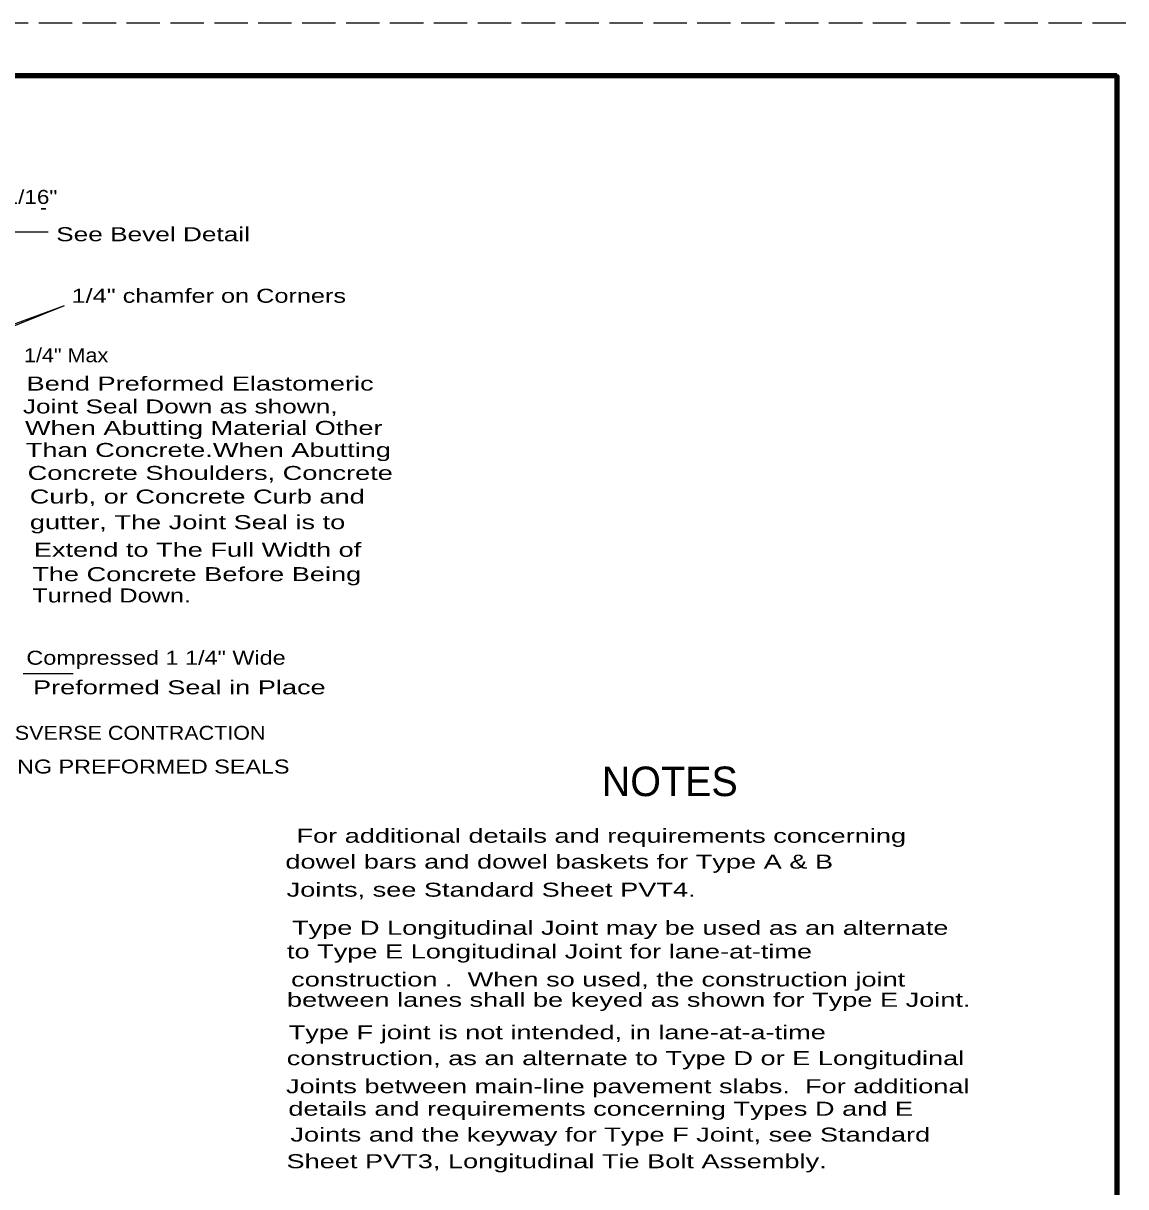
# Model space of a CAD drawing. Extents: x 36.4 to 71.7, y 0.7 to 22.7.
# Drawn here: x 61.11 to 71.6, y 11.67 to 22.74 of the extents above; entities that cross this region are included whole.
import ezdxf

# ---------------------------------------------------------------- set-up
doc = ezdxf.new("R2010")
doc.units = 0
doc.header["$LTSCALE"] = 0.053
doc.header["$PDMODE"] = 32
doc.header["$PDSIZE"] = 0.0265
doc.linetypes.add('LONG_DASHED', pattern=[7.5, 6, -1.5])
doc.layers.add('1', color=7, linetype='Continuous', lineweight=25)
doc.layers.add('3', color=7, linetype='Continuous', lineweight=25)

msp = doc.modelspace()

# ---------------------------------------------------------------- linework, layer by layer
at = {"layer": '1', "linetype": 'LONG_DASHED'}
msp.add_line((71.60442, 22.74442), (36.40442, 22.74442), dxfattribs=at)
at = {"layer": '1', "lineweight": 158}
msp.add_line((71.52108, 22.24442), (39.02108, 22.24442), dxfattribs=at)
at = {"layer": '1'}
for p in [(59.75742, 19.35392), (60.04283, 19.52392)]:
    msp.add_line(p, (61.49892, 20.057), dxfattribs=at)
at = {"layer": '1', "lineweight": 158}
msp.add_lwpolyline([(71.52108, 22.24442), (71.52108, 1.24442), (39.02108, 1.24442)], dxfattribs=at)
at = {"layer": '1'}
msp.add_point((71.52108, 22.24442), dxfattribs=at)
at = {"layer": '3'}
for p, q in [((61.34383, 20.75508), (60.26575, 20.75508)), ((61.58208, 16.5515), (61.10667, 16.5515))]:
    msp.add_line(p, q, dxfattribs=at)

# ---------------------------------------------------------------- texts
at = {"layer": '1'}
for s, width, p in [('Joint Width 5/8" + 1/16"', 1.2, (59.20467, 21.0245)), ('-', 1.1, (61.26767, 20.92708)), ('See Bevel Detail', 1.4, (61.42042, 20.6695)), ('1/4" chamfer on Corners', 1.35, (61.56692, 20.08358)), ('1/4" Max', 1.15, (61.11408, 19.51733)), ('Bend Preformed Elastomeric', 1.45, (61.13867, 19.2475)), ('Joint Seal Down as shown,', 1.4, (61.10333, 19.02983)), ('When Abutting Material Other', 1.45, (61.12325, 18.8255)), ('Than Concrete.When Abutting ', 1.45, (61.13075, 18.61567)), ('Concrete Shoulders, Concrete', 1.45, (61.149, 18.3965)), ('Curb, or Concrete Curb and', 1.45, (61.16892, 18.17217)), ('gutter, The Joint Seal is to', 1.45, (61.17008, 17.92783)), ('Extend to The Full Width of', 1.45, (61.20758, 17.66533)), ('The Concrete Before Being', 1.45, (61.1925, 17.43308)), ('Turned Down.', 1.35, (61.19267, 17.23058)), ('Compressed 1 1/4" Wide', 1.25, (61.1365, 16.6375)), ('Preformed Seal in Place', 1.45, (61.19933, 16.35583))]:
    msp.add_text(s, height=0.1333, dxfattribs=dict(at, width=width)).set_placement(p)
at = {"layer": '3'}
for s, height, width, p in [('PAVEMENT EDGE TREATMENT FOR TRANSVERSE CONTRACTION', 0.133, 1.15, (56.856, 15.92275)), ('OR CONSTRUCTION JOINT (TYPE A ) WHEN USING PREFORMED SEALS', 0.133, 1.25, (55.92225, 15.60192)), ('        For additional details and requirements concerning', 0.1333, 1.45, (63.13367, 14.94242)), (' dowel bars and dowel baskets for Type A & B', 0.1333, 1.45, (63.53083, 14.69625)), ('Joints, see Standard Sheet PVT4.', 0.1333, 1.45, (63.61483, 14.42917)), ('        Type D Longitudinal Joint may be used as an alternate', 0.1333, 1.45, (63.09158, 14.06633)), ('to Type E Longitudinal Joint for lane-at-time', 0.1333, 1.45, (63.61808, 13.84133)), ('construction .  When so used, the construction joint', 0.1333, 1.45, (63.65742, 13.57425)), ('between lanes shall be keyed as shown for Type E Joint.', 0.1333, 1.45, (63.61783, 13.38075)), ('Type F joint is not intended, in lane-at-a-time', 0.1333, 1.45, (63.63433, 13.0715)), ('construction, as an alternate to Type D or E Longitudinal', 0.1333, 1.45, (63.61583, 12.82542)), ('Joints between main-line pavement slabs.  For additional', 0.1333, 1.45, (63.60833, 12.55808)), ('details and requirements concerning Types D and E', 0.1333, 1.45, (63.631, 12.34375)), ('Joints and the keyway for Type F Joint, see Standard', 0.1333, 1.45, (63.65042, 12.09767)), (' Sheet PVT3, Longitudinal Tie Bolt Assembly.', 0.1333, 1.45, (63.54158, 11.84408))]:
    msp.add_text(s, height=height, dxfattribs=dict(at, width=width)).set_placement(p)
msp.add_text('NOTES', height=0.2812, dxfattribs=at).set_placement((66.61508, 15.38675))

doc.saveas('drawing.dxf')
